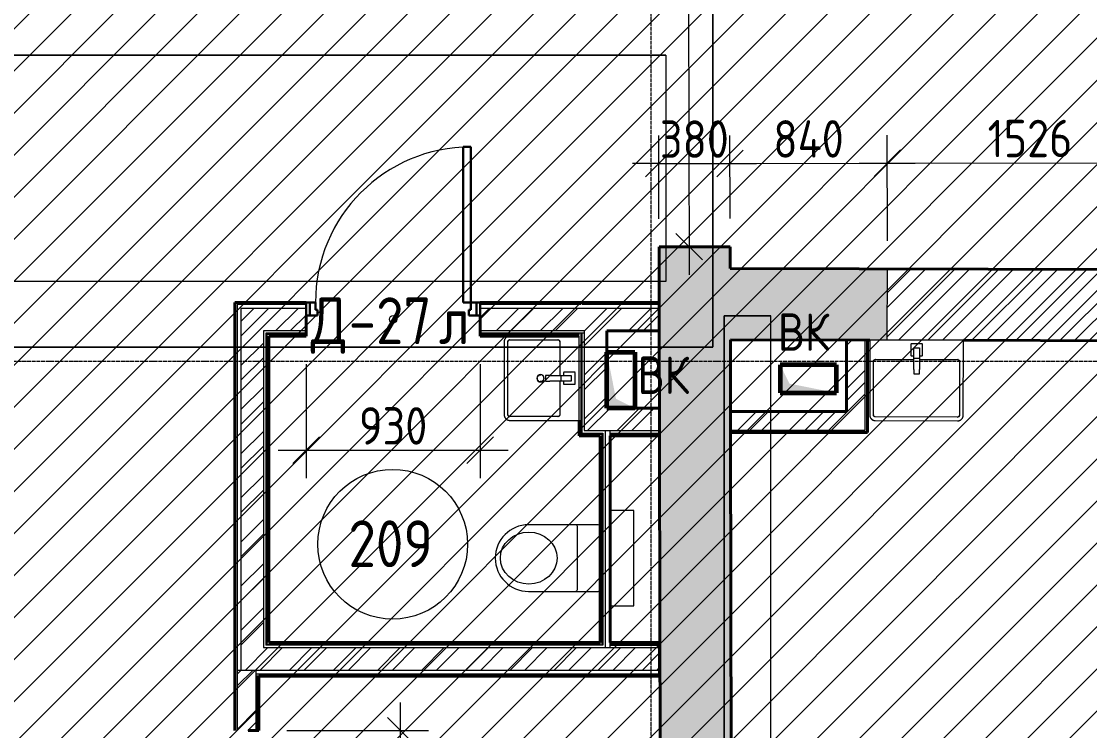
# Model space of a CAD drawing. Header units: millimetres. Extents: x -11886 to 379896, y -8130 to 47743.
# Drawn here: x 112485 to 118193, y 6783 to 10571 of the extents above; entities that cross this region are included whole.
import ezdxf

# ---------------------------------------------------------------- set-up
doc = ezdxf.new("R2010")
doc.units = ezdxf.units.MM
doc.linetypes.add('ADSK_Линия сетки', pattern=[25, 20, -2.5, 0, -2.5])
doc.linetypes.add('ADSK_Сверху', pattern=[4.5, 3, -1.5])
for name, color, linetype, lineweight in [('Аннотация', 7, 'Continuous', 9), ('Каркас', 7, 'Continuous', 18), ('Марки дверей', 7, 'Continuous', 20), ('Марки помещений', 7, 'Continuous', 20), ('Оси', 7, 'Continuous', 9), ('Размеры', 7, 'Continuous', 9), ('Узлы', 7, 'Continuous', 18)]:
    doc.layers.add(name, color=color, linetype=linetype, lineweight=lineweight)
for name, color, linetype, lineweight, true_color in [('Двери', 5, 'Continuous', 18, 0x0000ff), ('Линии', 7, 'Continuous', 9, 0x00a600), ('Обобщенные модели', 5, 'Continuous', 18, 0x0000ff), ('Сантехника', 5, 'Continuous', 18, 0x0000ff), ('Стены внутренние', 5, 'Continuous', 18, 0x0000ff), ('Стены штриховка', 5, 'Continuous', 18, 0x0000ff)]:
    doc.layers.add(name, color=color, linetype=linetype, lineweight=lineweight, true_color=true_color)
doc.styles.add('GOST Common_1', font='GOST_Common.ttf', dxfattribs={"width": 0.9, "height": 200})
doc.styles.add('GOST Common_2', font='GOST_Common.ttf', dxfattribs={"width": 0.9, "height": 250})
doc.dimstyles.new('ADSK_Основной_2_мм_Округление_до_1_мм', dxfattribs={"dimscale": 304.8, "dimtxt": 201.142999, "dimasz": 0.463911, "dimexe": 0.492126, "dimexo": 0.492126, "dimgap": 0.098425, "dimtad": 1, "dimdec": 0, "dimdsep": 46, "dimtxsty": 'GOST Common_1', "dimblk1": 'OBLIQUE', "dimblk2": 'OBLIQUE', "dimsah": 1, "dimcen": 0.09, "dimdle": 0.492126, "dimazin": 2, "dimtfac": 1, "dimtdec": 4, "dimtix": 1, "dimtmove": 0, "dimatfit": 3, "dimfxl": 1, "dimtvp": 1, "dimtolj": 1, "dimtzin": 0, "dimlwd": 20, "dimlwe": 20, "dimarcsym": 2})
pattern_1 = [(45, (108139.4, 150), (-179.605, 179.605), []), (45, (108202.9, 150), (0, 359.21), []), (45, (108075.9, 150), (0, 359.21), [])]
pattern_2 = [(45, (108139.4, 150), (-117.8655, 117.8655), []), (45, (108217.98, 150), (-117.8655, 117.8655), [])]

# ---------------------------------------------------------------- blocks, each defined once
blk = doc.blocks.new('ADSK_БалкаЖБ_Прямоугольная - 250х280мм-845676-02 План 2-го этажа маркировочный')
at = {"layer": 'Каркас', "color": 253, "linetype": 'ADSK_Сверху', "true_color": 0xaaaaaa}
for p, q in [((-3194.7, 125), (-3194.7, -125)), ((-3194.7, 125), (3194.7, 125)), ((3194.7, -125), (3194.7, 125)), ((-3194.7, -125), (3194.7, -125))]:
    blk.add_line(p, q, dxfattribs=at)
at = {"layer": 'Каркас', "color": 253, "linetype": 'ADSK_Сверху', "true_color": 0xb2b2b2}
for p, q in [((-3194.7, -125), (-3194.7, 125)), ((3194.7, 125), (-3194.7, 125)), ((3194.7, 125), (3194.7, -125)), ((-3194.7, -125), (3194.7, -125))]:
    blk.add_line(p, q, dxfattribs=at)
blk = doc.blocks.new('AC_Дверь_Однопольная - Д-27л 930х2200h-2080604-02 План 2-го этажа маркировочный')
at = {"layer": 'Двери', "lineweight": 30}
for p, q in [((415, 920), (375, 920)), ((375, 920), (375, 90)), ((415, 90), (415, 920)), ((-445, 90), (-465, 90)), ((-465, 90), (-465, 20)), ((-415, 90), (-445, 90)), ((-445, 90), (-445, 20)), ((-445, 20), (-445, 90)), ((-415, 50), (-415, 90)), ((375, 90), (415, 90)), ((445, 90), (415, 90)), ((415, 90), (415, 50)), ((445, 20), (445, 90)), ((465, 90), (445, 90)), ((445, 90), (445, 20)), ((465, 20), (465, 90)), ((-465, 20), (-445, 20)), ((-445, 20), (-405, 20)), ((-405, 50), (-415, 50)), ((-405, 20), (-405, 50)), ((415, 50), (405, 50)), ((405, 50), (405, 20)), ((405, 20), (445, 20)), ((445, 20), (465, 20))]:
    blk.add_line(p, q, dxfattribs=at)
at = {"layer": 'Двери'}
blk.add_arc((415, 90), 830, 90, 180, dxfattribs=at)
blk = doc.blocks.new('Parametric_Porcelain_bathroom_sink_20774 - 450х400мм-2098795-02 План 2-го этажа маркировочный')
at = {"layer": 'Сантехника'}
for p, q in [((320, 424), (-70, 424)), ((-70, 404), (320, 404)), ((-100, 394), (-100, 24)), ((-80, 137.2), (-80, 394)), ((330, 394), (330, 137.2)), ((350, 24), (350, 394)), ((140, 203.1), (110, 203.1)), ((110, 203.1), (110, 180.1)), ((140, 203.1), (110, 203.1)), ((110, 120.5), (110, 180.1)), ((140, 180.1), (140, 203.1)), ((140, 180.1), (140, 120.5)), ((110, 127.2), (-70, 127.2)), ((110, 85.5), (110, 120.5)), ((140, 120.5), (110, 120.5)), ((320, 127.2), (140, 127.2)), ((140, 120.5), (140, 85.5)), ((93.2, 105.2), (93.2, 45.6)), ((110, 107.1), (95.1, 107.1)), ((110, 65.5), (110, 85.5)), ((140, 65.5), (110, 65.5)), ((154.6, 107.1), (140, 107.1)), ((140, 85.5), (140, 65.5)), ((156.5, 45.6), (156.5, 105.2)), ((-100, 24), (-95, 24)), ((-95, 24), (-90, 24)), ((-90, 24), (340, 24)), ((94.7, 44.1), (155, 44.1)), ((340, 24), (345, 24)), ((345, 24), (350, 24))]:
    blk.add_line(p, q, dxfattribs=at)
at = {"layer": 'Сантехника', "flags": 128}
for points in [[(-70, 424), (-71.2, 424), (-72.4, 423.9), (-73.6, 423.8), (-74.8, 423.6), (-76, 423.4), (-77.1, 423.1), (-78.3, 422.8), (-79.4, 422.5), (-80.6, 422.1), (-81.7, 421.6), (-82.8, 421.1), (-83.9, 420.6), (-84.9, 420), (-85.9, 419.4), (-86.9, 418.8), (-87.9, 418.1), (-88.9, 417.3), (-89.8, 416.6), (-90.7, 415.7), (-91.5, 414.9), (-92.3, 414), (-93.1, 413.1), (-93.9, 412.2), (-94.6, 411.2), (-95.2, 410.2), (-95.9, 409.2), (-96.5, 408.1), (-97, 407.1), (-97.5, 406), (-98, 404.9), (-98.4, 403.7), (-98.7, 402.6), (-99.1, 401.4), (-99.3, 400.3), (-99.6, 399.1), (-99.7, 397.9), (-99.9, 396.7), (-100, 395.5), (-100, 394.3), (-100, 394)], [(-80, 394), (-80, 394.4), (-80, 394.8), (-79.9, 395.2), (-79.9, 395.6), (-79.8, 396), (-79.7, 396.4), (-79.6, 396.8), (-79.5, 397.1), (-79.4, 397.5), (-79.2, 397.9), (-79, 398.3), (-78.9, 398.6), (-78.7, 399), (-78.5, 399.3), (-78.3, 399.6), (-78, 400), (-77.8, 400.3), (-77.5, 400.6), (-77.2, 400.9), (-77, 401.2), (-76.7, 401.4), (-76.4, 401.7), (-76.1, 402), (-75.7, 402.2), (-75.4, 402.4), (-75.1, 402.6), (-74.7, 402.8), (-74.4, 403), (-74, 403.2), (-73.6, 403.3), (-73.2, 403.5), (-72.9, 403.6), (-72.5, 403.7), (-72.1, 403.8), (-71.7, 403.9), (-71.3, 403.9), (-70.9, 404), (-70.5, 404), (-70.1, 404), (-70, 404)], [(-76, 402), (-76.3, 401.8), (-76.6, 401.5), (-76.9, 401.2), (-77.2, 401), (-77.4, 400.7)], [(-70, 404), (-70.4, 404), (-70.8, 404), (-71.2, 403.9), (-71.6, 403.9)], [(350, 394), (350, 395.2), (349.9, 396.4), (349.8, 397.6), (349.6, 398.8), (349.4, 400), (349.1, 401.1), (348.8, 402.3), (348.5, 403.4), (348.1, 404.6), (347.6, 405.7), (347.1, 406.8), (346.6, 407.9), (346, 408.9), (345.4, 409.9), (344.8, 410.9), (344.1, 411.9), (343.3, 412.9), (342.6, 413.8), (341.7, 414.7), (340.9, 415.5), (340, 416.3), (339.1, 417.1), (338.2, 417.9), (337.2, 418.6), (336.2, 419.2), (335.2, 419.9), (334.1, 420.5), (333.1, 421), (332, 421.5), (330.9, 422), (329.7, 422.4), (328.6, 422.7), (327.4, 423.1), (326.3, 423.3), (325.1, 423.6), (323.9, 423.7), (322.7, 423.9), (321.5, 424), (320.3, 424), (320, 424)], [(321.3, 403.9), (320.9, 404), (320.5, 404), (320.1, 404), (320, 404)], [(320, 404), (320.4, 404), (320.8, 404), (321.2, 403.9), (321.6, 403.9), (322, 403.8), (322.4, 403.7), (322.8, 403.6), (323.1, 403.5), (323.5, 403.4), (323.9, 403.2), (324.3, 403), (324.6, 402.9), (325, 402.7), (325.3, 402.5), (325.6, 402.3), (326, 402), (326.3, 401.8), (326.6, 401.5), (326.9, 401.2), (327.2, 401), (327.4, 400.7), (327.7, 400.4), (328, 400.1), (328.2, 399.7), (328.4, 399.4), (328.6, 399.1), (328.8, 398.7), (329, 398.4), (329.2, 398), (329.3, 397.6), (329.5, 397.2), (329.6, 396.9), (329.7, 396.5), (329.8, 396.1), (329.9, 395.7), (329.9, 395.3), (330, 394.9), (330, 394.5), (330, 394.1), (330, 394)], [(328, 400), (327.8, 400.3), (327.5, 400.6), (327.2, 400.9), (327, 401.2), (326.7, 401.4)], [(-79.9, 395.3), (-80, 394.9), (-80, 394.5), (-80, 394.1), (-80, 394)], [(330, 394), (330, 394.4), (330, 394.8), (329.9, 395.2), (329.9, 395.6)], [(-80, 137.2), (-80, 136.8), (-80, 136.4), (-79.9, 136), (-79.9, 135.6)], [(-70, 127.2), (-70.4, 127.2), (-70.8, 127.2), (-71.2, 127.2), (-71.6, 127.3), (-72, 127.4), (-72.4, 127.5), (-72.8, 127.6), (-73.1, 127.7), (-73.5, 127.8), (-73.9, 128), (-74.3, 128.1), (-74.6, 128.3), (-75, 128.5), (-75.3, 128.7), (-75.6, 128.9), (-76, 129.2), (-76.3, 129.4), (-76.6, 129.7), (-76.9, 129.9), (-77.2, 130.2), (-77.4, 130.5), (-77.7, 130.8), (-78, 131.1), (-78.2, 131.4), (-78.4, 131.8), (-78.6, 132.1), (-78.8, 132.5), (-79, 132.8), (-79.2, 133.2), (-79.3, 133.5), (-79.5, 133.9), (-79.6, 134.3), (-79.7, 134.7), (-79.8, 135.1), (-79.9, 135.5), (-79.9, 135.9), (-80, 136.3), (-80, 136.7), (-80, 137.1), (-80, 137.2)], [(-78, 131.2), (-77.8, 130.9), (-77.5, 130.6), (-77.2, 130.3), (-77, 130), (-76.7, 129.7)], [(-71.3, 127.3), (-70.9, 127.2), (-70.5, 127.2), (-70.1, 127.2), (-70, 127.2)], [(330, 137.2), (330, 136.8), (330, 136.4), (329.9, 136), (329.9, 135.6), (329.8, 135.2), (329.7, 134.8), (329.6, 134.4), (329.5, 134), (329.4, 133.6), (329.2, 133.3), (329, 132.9), (328.9, 132.6), (328.7, 132.2), (328.5, 131.9), (328.3, 131.5), (328, 131.2), (327.8, 130.9), (327.5, 130.6), (327.2, 130.3), (327, 130), (326.7, 129.7), (326.4, 129.5), (326.1, 129.2), (325.7, 129), (325.4, 128.8), (325.1, 128.5), (324.7, 128.4), (324.4, 128.2), (324, 128), (323.6, 127.9), (323.2, 127.7), (322.9, 127.6), (322.5, 127.5), (322.1, 127.4), (321.7, 127.3), (321.3, 127.3), (320.9, 127.2), (320.5, 127.2), (320.1, 127.2), (320, 127.2)], [(320, 127.2), (320.4, 127.2), (320.8, 127.2), (321.2, 127.2), (321.6, 127.3)], [(326, 129.2), (326.3, 129.4), (326.6, 129.7), (326.9, 129.9), (327.2, 130.2), (327.4, 130.5)], [(329.9, 135.9), (330, 136.3), (330, 136.7), (330, 137.1), (330, 137.2)]]:
    blk.add_lwpolyline(points, dxfattribs=at)
at = {"layer": 'Сантехника'}
for centre, radius, start, end in [((125, 230), 20, 0, 180), ((125, 230), 20, 180, 360), ((125, 230), 18.2, 165.1578, 180), ((125, 230), 18.2, 180, 191.3408), ((125, 230), 16.3, 175.3673, 180), ((125, 230), 16.3, 175.3673, 180), ((125, 230), 16.3, 180, 198.6206), ((125, 230), 16.3, 180, 198.6206), ((125, 230), 18.2, 95.8453, 146.6627), ((125, 230), 18.2, 85.131, 94.1833), ((125, 230), 18.2, 52.7593, 62.7191), ((125, 230), 16.3, 36.8749, 45), ((125, 230), 16.3, 36.8749, 45), ((125, 230), 18.2, 45, 49.4056), ((125, 230), 18.2, 28.9833, 39.7338), ((125, 230), 16.3, 0, 18.6206), ((125, 230), 16.3, 0, 18.6206), ((125, 230), 16.3, 355.3673, 360), ((125, 230), 16.3, 355.3673, 360), ((125, 230), 18.2, 345.1578, 360), ((125, 230), 18.2, 0, 11.3408), ((125, 230), 18.2, 208.9833, 219.7338), ((125, 230), 16.3, 216.8749, 225), ((125, 230), 16.3, 216.8749, 225), ((125, 230), 18.2, 225, 229.4056), ((125, 230), 18.2, 232.7593, 242.7191), ((125, 230), 18.2, 265.131, 274.1833), ((125, 230), 18.2, 275.8453, 326.6627), ((95.1, 105.2), 1.87, 90, 180), ((95.1, 105.2), 1.87, 120, 150), ((95.1, 105.2), 1.87, 120, 150), ((95.1, 105.2), 1.87, 120, 150), ((154.6, 105.2), 1.87, 0, 90), ((154.6, 105.2), 1.87, 30, 60), ((154.6, 105.2), 1.87, 30, 60), ((154.6, 105.2), 1.87, 30, 60), ((94.7, 45.6), 1.49, 180, 270), ((155, 45.6), 1.49, 270, 360)]:
    blk.add_arc(centre, radius, start, end, dxfattribs=at)
blk = doc.blocks.new('Parametric_Porcelain_bathroom_sink_20774 - 500х430мм-V217-02 План 2-го этажа маркировочный')
at = {"layer": 'Сантехника'}
for p, q in [((-125, 540), (-125, 140)), ((-105, 253.2), (-105, 540)), ((345, 570), (-95, 570)), ((-95, 550), (345, 550)), ((355, 540), (355, 253.2)), ((375, 140), (375, 540)), ((140, 319.1), (110, 319.1)), ((110, 319.1), (110, 296.1)), ((140, 319.1), (110, 319.1)), ((110, 236.5), (110, 296.1)), ((140, 296.1), (140, 319.1)), ((140, 296.1), (140, 236.5)), ((110, 243.2), (-95, 243.2)), ((110, 201.5), (110, 236.5)), ((140, 236.5), (110, 236.5)), ((345, 243.2), (140, 243.2)), ((140, 236.5), (140, 201.5)), ((93.2, 221.2), (93.2, 161.6)), ((110, 223.1), (95.1, 223.1)), ((110, 181.5), (110, 201.5)), ((140, 181.5), (110, 181.5)), ((154.6, 223.1), (140, 223.1)), ((140, 201.5), (140, 181.5)), ((156.5, 161.6), (156.5, 221.2)), ((-125, 140), (-120, 140)), ((-120, 140), (-115, 140)), ((-115, 140), (365, 140)), ((94.7, 160.1), (155, 160.1)), ((365, 140), (370, 140)), ((370, 140), (375, 140))]:
    blk.add_line(p, q, dxfattribs=at)
at = {"layer": 'Сантехника', "flags": 128}
for points in [[(-95, 570), (-96.2, 570), (-97.4, 569.9), (-98.6, 569.8), (-99.8, 569.6), (-101, 569.4), (-102.1, 569.1), (-103.3, 568.8), (-104.4, 568.5), (-105.6, 568.1), (-106.7, 567.6), (-107.8, 567.1), (-108.9, 566.6), (-109.9, 566), (-110.9, 565.4), (-111.9, 564.8), (-112.9, 564.1), (-113.9, 563.3), (-114.8, 562.6), (-115.7, 561.7), (-116.5, 560.9), (-117.3, 560), (-118.1, 559.1), (-118.9, 558.2), (-119.6, 557.2), (-120.2, 556.2), (-120.9, 555.2), (-121.5, 554.1), (-122, 553.1), (-122.5, 552), (-123, 550.9), (-123.4, 549.7), (-123.7, 548.6), (-124.1, 547.4), (-124.3, 546.3), (-124.6, 545.1), (-124.7, 543.9), (-124.9, 542.7), (-125, 541.5), (-125, 540.3), (-125, 540)], [(-105, 540), (-105, 540.4), (-105, 540.8), (-104.9, 541.2), (-104.9, 541.6), (-104.8, 542), (-104.7, 542.4), (-104.6, 542.8), (-104.5, 543.1), (-104.4, 543.5), (-104.2, 543.9), (-104, 544.3), (-103.9, 544.6), (-103.7, 545), (-103.5, 545.3), (-103.3, 545.6), (-103, 546), (-102.8, 546.3), (-102.5, 546.6), (-102.2, 546.9), (-102, 547.2), (-101.7, 547.4), (-101.4, 547.7), (-101.1, 548), (-100.7, 548.2), (-100.4, 548.4), (-100.1, 548.6), (-99.7, 548.8), (-99.4, 549), (-99, 549.2), (-98.6, 549.3), (-98.2, 549.5), (-97.9, 549.6), (-97.5, 549.7), (-97.1, 549.8), (-96.7, 549.9), (-96.3, 549.9), (-95.9, 550), (-95.5, 550), (-95.1, 550), (-95, 550)], [(-104.9, 541.3), (-105, 540.9), (-105, 540.5), (-105, 540.1), (-105, 540)], [(-101, 548), (-101.3, 547.8), (-101.6, 547.5), (-101.9, 547.2), (-102.2, 547), (-102.4, 546.7)], [(-95, 550), (-95.4, 550), (-95.8, 550), (-96.2, 549.9), (-96.6, 549.9)], [(375, 540), (375, 541.2), (374.9, 542.4), (374.8, 543.6), (374.6, 544.8), (374.4, 546), (374.1, 547.1), (373.8, 548.3), (373.5, 549.4), (373.1, 550.6), (372.6, 551.7), (372.1, 552.8), (371.6, 553.9), (371, 554.9), (370.4, 555.9), (369.8, 556.9), (369.1, 557.9), (368.3, 558.9), (367.6, 559.8), (366.7, 560.7), (365.9, 561.5), (365, 562.3), (364.1, 563.1), (363.2, 563.9), (362.2, 564.6), (361.2, 565.2), (360.2, 565.9), (359.1, 566.5), (358.1, 567), (357, 567.5), (355.9, 568), (354.7, 568.4), (353.6, 568.7), (352.4, 569.1), (351.3, 569.3), (350.1, 569.6), (348.9, 569.7), (347.7, 569.9), (346.5, 570), (345.3, 570), (345, 570)], [(346.3, 549.9), (345.9, 550), (345.5, 550), (345.1, 550), (345, 550)], [(345, 550), (345.4, 550), (345.8, 550), (346.2, 549.9), (346.6, 549.9), (347, 549.8), (347.4, 549.7), (347.8, 549.6), (348.1, 549.5), (348.5, 549.4), (348.9, 549.2), (349.3, 549), (349.6, 548.9), (350, 548.7), (350.3, 548.5), (350.6, 548.3), (351, 548), (351.3, 547.8), (351.6, 547.5), (351.9, 547.2), (352.2, 547), (352.4, 546.7), (352.7, 546.4), (353, 546.1), (353.2, 545.7), (353.4, 545.4), (353.6, 545.1), (353.8, 544.7), (354, 544.4), (354.2, 544), (354.3, 543.6), (354.5, 543.2), (354.6, 542.9), (354.7, 542.5), (354.8, 542.1), (354.9, 541.7), (354.9, 541.3), (355, 540.9), (355, 540.5), (355, 540.1), (355, 540)], [(353, 546), (352.8, 546.3), (352.5, 546.6), (352.2, 546.9), (352, 547.2), (351.7, 547.4)], [(355, 540), (355, 540.4), (355, 540.8), (354.9, 541.2), (354.9, 541.6)], [(-105, 253.2), (-105, 252.8), (-105, 252.4), (-104.9, 252), (-104.9, 251.6)], [(-95, 243.2), (-95.4, 243.2), (-95.8, 243.2), (-96.2, 243.2), (-96.6, 243.3), (-97, 243.4), (-97.4, 243.5), (-97.8, 243.6), (-98.1, 243.7), (-98.5, 243.8), (-98.9, 244), (-99.3, 244.1), (-99.6, 244.3), (-100, 244.5), (-100.3, 244.7), (-100.6, 244.9), (-101, 245.2), (-101.3, 245.4), (-101.6, 245.7), (-101.9, 245.9), (-102.2, 246.2), (-102.4, 246.5), (-102.7, 246.8), (-103, 247.1), (-103.2, 247.4), (-103.4, 247.8), (-103.6, 248.1), (-103.8, 248.5), (-104, 248.8), (-104.2, 249.2), (-104.3, 249.5), (-104.5, 249.9), (-104.6, 250.3), (-104.7, 250.7), (-104.8, 251.1), (-104.9, 251.5), (-104.9, 251.9), (-105, 252.3), (-105, 252.7), (-105, 253.1), (-105, 253.2)], [(-103, 247.2), (-102.8, 246.9), (-102.5, 246.6), (-102.2, 246.3), (-102, 246), (-101.7, 245.7)], [(-96.3, 243.3), (-95.9, 243.2), (-95.5, 243.2), (-95.1, 243.2), (-95, 243.2)], [(355, 253.2), (355, 252.8), (355, 252.4), (354.9, 252), (354.9, 251.6), (354.8, 251.2), (354.7, 250.8), (354.6, 250.4), (354.5, 250), (354.4, 249.6), (354.2, 249.3), (354, 248.9), (353.9, 248.6), (353.7, 248.2), (353.5, 247.9), (353.3, 247.5), (353, 247.2), (352.8, 246.9), (352.5, 246.6), (352.2, 246.3), (352, 246), (351.7, 245.7), (351.4, 245.5), (351.1, 245.2), (350.7, 245), (350.4, 244.8), (350.1, 244.5), (349.7, 244.4), (349.4, 244.2), (349, 244), (348.6, 243.9), (348.2, 243.7), (347.9, 243.6), (347.5, 243.5), (347.1, 243.4), (346.7, 243.3), (346.3, 243.3), (345.9, 243.2), (345.5, 243.2), (345.1, 243.2), (345, 243.2)], [(345, 243.2), (345.4, 243.2), (345.8, 243.2), (346.2, 243.2), (346.6, 243.3)], [(351, 245.2), (351.3, 245.4), (351.6, 245.7), (351.9, 245.9), (352.2, 246.2), (352.4, 246.5)], [(354.9, 251.9), (355, 252.3), (355, 252.7), (355, 253.1), (355, 253.2)]]:
    blk.add_lwpolyline(points, dxfattribs=at)
at = {"layer": 'Сантехника'}
for centre, radius, start, end in [((95.1, 221.2), 1.87, 90, 180), ((95.1, 221.2), 1.87, 120, 150), ((95.1, 221.2), 1.87, 120, 150), ((95.1, 221.2), 1.87, 120, 150), ((154.6, 221.2), 1.87, 0, 90), ((154.6, 221.2), 1.87, 30, 60), ((154.6, 221.2), 1.87, 30, 60), ((154.6, 221.2), 1.87, 30, 60), ((94.7, 161.6), 1.49, 180, 270), ((155, 161.6), 1.49, 270, 360)]:
    blk.add_arc(centre, radius, start, end, dxfattribs=at)
blk = doc.blocks.new('Туалет подвесной-Moderna R-Laufen - 000 White-1870147-02 План 2-го этажа маркировочный')
at = {"layer": 'Обобщенные модели'}
for p, q in [((-53, 409.3), (-53, 37.4)), ((303, 37.4), (303, 409.3)), ((-43.1, 147.8), (293.1, 147.8))]:
    blk.add_line(p, q, dxfattribs=at)
for centre, radius, start, end in [((125, 409.3), 178, 360, 180), ((-43.1, 157.7), 9.89, 180, 270), ((293.1, 157.7), 9.89, 270, 360), ((-43.1, 37.4), 9.89, 180, 270), ((293.1, 37.4), 9.89, 270, 360)]:
    blk.add_arc(centre, radius, start, end, dxfattribs=at)
blk.add_ellipse((125, 408.3), major_axis=(0, 151.6), ratio=0.916517, dxfattribs=at)
at = {"layer": 'Сантехника'}
for p, q in [((-130, -27.5), (-130, -152.5)), ((380, -152.5), (380, -27.5)), ((-130, -152.5), (380, -152.5))]:
    blk.add_line(p, q, dxfattribs=at)
blk = doc.blocks.new('ADSK_Марка_Помещение_ОдноЗначение - Номер-247393-02 План 2-го этажа маркировочный')
at = {"layer": 'Марки помещений'}
blk.add_circle((0, 0), 4, dxfattribs=at)
blk = doc.blocks.new('ADSK_Марка_Дверь - Типоразмер_ADSK_Марка-58376-02 План 2-го этажа маркировочный')
at = {"layer": 'Марки дверей', "lineweight": 9}
blk.add_circle((0, 0), 0.2, dxfattribs=at)
blk = doc.blocks.new('_Oblique')
at = {"color": 0, "linetype": 'ByBlock', "lineweight": -2}
blk.add_line((-0.5, -0.5), (0.5, 0.5), dxfattribs=at)
blk = doc.blocks.new('*D1591')
at = {"layer": 'Defpoints', "color": 0, "transparency": 16777216}
for p in [(113753.3, 6783.4), (114511.1, 6783.4), (113753.3, 5853.4)]:
    blk.add_point(p, dxfattribs=at)
at = {"layer": 'Размеры', "color": 0, "lineweight": 20, "transparency": 16777216}
for p, q in [((114511.1, 5703.4), (114511.1, 6933.4)), ((113903.3, 6783.4), (114661.1, 6783.4)), ((113903.3, 5853.4), (114661.1, 5853.4))]:
    blk.add_line(p, q, dxfattribs=at)
at = {"layer": 'Размеры', "color": 0, "lineweight": 20, "transparency": 16777216, "xscale": 141.4, "yscale": 141.4, "zscale": 141.4}
for p, rotation in [((114511.1, 6783.4), 90), ((114511.1, 5853.4), 270)]:
    blk.add_blockref('_Oblique', p, dxfattribs=dict(at, rotation=rotation))
at = {"layer": 'Размеры', "color": 0, "lineweight": 20, "transparency": 16777216, "insert": (114381.1, 6318.4), "char_height": 200, "width": 454.106, "attachment_point": 5, "rotation": 90, "style": 'GOST Common_1'}
blk.add_mtext('\\A1;930', dxfattribs=at)
blk = doc.blocks.new('*D1592')
at = {"layer": 'Defpoints', "color": 0, "transparency": 16777216}
for p in [(114006.3, 8890.4), (114936.3, 8890.4), (114936.3, 8280.9)]:
    blk.add_point(p, dxfattribs=at)
at = {"layer": 'Размеры', "color": 0, "lineweight": 20, "transparency": 16777216}
for p, q in [((114006.3, 8740.4), (114006.3, 8130.9)), ((114936.3, 8740.4), (114936.3, 8130.9)), ((113856.3, 8280.9), (115086.3, 8280.9))]:
    blk.add_line(p, q, dxfattribs=at)
at = {"layer": 'Размеры', "color": 0, "lineweight": 20, "transparency": 16777216, "xscale": 141.4, "yscale": 141.4, "zscale": 141.4, "rotation": 180}
blk.add_blockref('_Oblique', (114006.3, 8280.9), dxfattribs=at)
at = {"layer": 'Размеры', "color": 0, "lineweight": 20, "transparency": 16777216, "xscale": 141.4, "yscale": 141.4, "zscale": 141.4}
blk.add_blockref('_Oblique', (114936.3, 8280.9), dxfattribs=at)
at = {"layer": 'Размеры', "color": 0, "lineweight": 20, "transparency": 16777216, "insert": (114471.3, 8410.9), "char_height": 200, "width": 454.106, "attachment_point": 5, "style": 'GOST Common_1'}
blk.add_mtext('\\A1;930', dxfattribs=at)
blk = doc.blocks.new('*D1635')
at = {"layer": 'Defpoints', "color": 0, "transparency": 16777216}
for p in [(116271.3, 9812.6), (115892.2, 9367.2), (116272.2, 9368)]:
    blk.add_point(p, dxfattribs=at)
at = {"layer": 'Размеры', "color": 0, "lineweight": 20, "transparency": 16777216}
for p, q in [((115891.9, 9517.2), (115891, 9961.8)), ((116271.9, 9518), (116271, 9962.6)), ((115891.3, 9811.8), (115749.9, 9811.5)), ((115891.3, 9811.8), (116271.3, 9812.6)), ((116271.3, 9812.6), (116412.7, 9812.8))]:
    blk.add_line(p, q, dxfattribs=at)
at = {"layer": 'Размеры', "color": 0, "lineweight": 20, "transparency": 16777216, "xscale": 141.4, "yscale": 141.4, "zscale": 141.4}
for p, rotation in [((115891.3, 9811.8), 0.1124012669376917), ((116271.3, 9812.6), 180.1124012669377)]:
    blk.add_blockref('_Oblique', p, dxfattribs=dict(at, rotation=rotation))
at = {"layer": 'Размеры', "color": 0, "lineweight": 20, "transparency": 16777216, "insert": (116081.1, 9942.2), "char_height": 200, "width": 454.106, "attachment_point": 5, "rotation": 0.1124, "style": 'GOST Common_1'}
blk.add_mtext('\\A1;380', dxfattribs=at)
blk = doc.blocks.new('*D1636')
at = {"layer": 'Defpoints', "color": 0, "transparency": 16777216}
for p in [(117111.7, 9814.2), (116272.2, 9368), (117112.8, 9249)]:
    blk.add_point(p, dxfattribs=at)
at = {"layer": 'Размеры', "color": 0, "lineweight": 20, "transparency": 16777216}
for p, q in [((116271.9, 9518), (116271, 9962.6)), ((117112.5, 9399), (117111.4, 9964.2)), ((116121.3, 9812.3), (117261.7, 9814.5))]:
    blk.add_line(p, q, dxfattribs=at)
at = {"layer": 'Размеры', "color": 0, "lineweight": 20, "transparency": 16777216, "xscale": 141.4, "yscale": 141.4, "zscale": 141.4}
for p, rotation in [((116271.3, 9812.6), 180.1124012669377), ((117111.7, 9814.2), 0.112401266937691)]:
    blk.add_blockref('_Oblique', p, dxfattribs=dict(at, rotation=rotation))
at = {"layer": 'Размеры', "color": 0, "lineweight": 20, "transparency": 16777216, "insert": (116691.2, 9943.4), "char_height": 200, "width": 474.561, "attachment_point": 5, "rotation": 0.1124, "style": 'GOST Common_1'}
blk.add_mtext('\\A1;840', dxfattribs=at)
blk = doc.blocks.new('*D1637')
at = {"layer": 'Defpoints', "color": 0, "transparency": 16777216}
for p in [(118637.6, 9817.2), (117112.8, 9249), (118638.7, 9245)]:
    blk.add_point(p, dxfattribs=at)
at = {"layer": 'Размеры', "color": 0, "lineweight": 20, "transparency": 16777216}
for p, q in [((117112.5, 9399), (117111.4, 9964.2)), ((118638.4, 9395), (118637.3, 9967.2)), ((116961.7, 9813.9), (118787.6, 9817.5))]:
    blk.add_line(p, q, dxfattribs=at)
at = {"layer": 'Размеры', "color": 0, "lineweight": 20, "transparency": 16777216, "xscale": 141.4, "yscale": 141.4, "zscale": 141.4}
for p, rotation in [((117111.7, 9814.2), 180.1124012669377), ((118637.6, 9817.2), 0.112401266937691)]:
    blk.add_blockref('_Oblique', p, dxfattribs=dict(at, rotation=rotation))
at = {"layer": 'Размеры', "color": 0, "lineweight": 20, "transparency": 16777216, "insert": (117874.4, 9945.7), "char_height": 200, "width": 560.473, "attachment_point": 5, "rotation": 0.1124, "style": 'GOST Common_1'}
blk.add_mtext('\\A1;1526', dxfattribs=at)
blk = doc.blocks.new('*D1649')
at = {"layer": 'Defpoints', "color": 0, "transparency": 16777216}
for p in [(116146.5, 12616.8), (116052.9, 9367.5), (116152.9, 9367.7)]:
    blk.add_point(p, dxfattribs=at)
at = {"layer": 'Размеры', "color": 0, "lineweight": 20, "transparency": 16777216}
for p, q in [((116046.3, 12766.6), (116053.2, 9217.5)), ((115996.5, 12616.5), (115896.6, 12616.3)), ((116002.9, 9367.4), (115902.9, 9367.2))]:
    blk.add_line(p, q, dxfattribs=at)
at = {"layer": 'Размеры', "color": 0, "lineweight": 20, "transparency": 16777216, "xscale": 141.4, "yscale": 141.4, "zscale": 141.4}
for p, rotation in [((116046.6, 12616.6), 90.11240126693768), ((116052.9, 9367.5), 270.1124012669377)]:
    blk.add_blockref('_Oblique', p, dxfattribs=dict(at, rotation=rotation))
at = {"layer": 'Размеры', "color": 0, "lineweight": 20, "transparency": 16777216, "insert": (116179.7, 10992.3), "char_height": 200, "width": 625.93, "attachment_point": 5, "rotation": 270.1124, "style": 'GOST Common_1'}
blk.add_mtext('\\A1;3249', dxfattribs=at)

msp = doc.modelspace()

# ---------------------------------------------------------------- hatches: boundary and pattern name
at = {"lineweight": 13, "true_color": 0x636466, "transparency": 33554559}
h = msp.add_hatch(dxfattribs=at)
h.set_pattern_fill('ANSI31', color=251, scale=50)
h.set_pattern_definition([(45, (108139.4, 85026.59), (-112.2532, 112.2532), [])])
h.paths.add_polyline_path([(158072.8, 8682.3), (164353.35, 8682.3), (164172.02, 43909.21), (154172.61, 43909.21), (154172.61, 21084.06), (154859.25, 21054.57), (154861.07, 11328.12), (108910.53, 11328.12), (108910.53, 8679.25), (108429.9, 8679.25), (108429.9, 456.79), (116412.4, 422.02), (116412.4, 2336.48), (127112.04, 2336.48), (127112.04, -2582.57), (139475.8, -2582.57), (139475.8, 2335.74), (150176.33, 2256.79), (150176.33, 300.23), (158072.8, 300.23)])
at = {"layer": 'Стены внутренние', "true_color": 0xc0c0c0}
msp.add_hatch(color=9, dxfattribs=at).paths.add_polyline_path([(115904.9, 2889.13), (116284.9, 2889.88), (116272.19, 9367.96), (115892.19, 9367.21), (115904.85, 2914.57)])
h = msp.add_hatch(color=9, dxfattribs=at)
h.paths.add_polyline_path([(150643.87, 8780.41), (150640, 9160.42), (144072.23, 9177.78), (144072.23, 8797.78), (150641.87, 8780.41)])
h.paths.add_polyline_path([(142571.23, 8801.75), (142572.05, 9181.75), (135507.92, 9200.42), (135507.92, 8820.42), (142541.7, 8801.83)])
h.paths.add_polyline_path([(134006.92, 8824.39), (134007.74, 9204.38), (126996.32, 9222.92), (126996.32, 8842.92), (133964.74, 8824.5)])
h.paths.add_polyline_path([(125495.32, 8846.88), (125496.14, 9226.88), (123737.94, 9231.53), (123736.93, 8851.53), (125345.24, 8847.28)])
h.paths.add_polyline_path([(122236.94, 8855.5), (122237.76, 9235.5), (118638.72, 9245.01), (118638.72, 8865.01), (122211.13, 8855.57)])
h.paths.add_polyline_path([(117111.78, 8869.04), (117111.78, 9249.05), (116272.42, 9251.26), (116273.17, 8871.26), (117048.57, 8869.21)])
at = {"layer": 'Стены внутренние', "lineweight": 9}
h = msp.add_hatch(dxfattribs=at)
h.set_pattern_fill('FP_2', color=256, style=0, pattern_type=2)
h.set_pattern_definition(pattern_2)
h.paths.add_polyline_path([(118637.71, 8865.01), (118637.71, 9245.01), (117112.78, 9249.04), (117111.78, 8869.04), (118399.15, 8865.64)])
h = msp.add_hatch(dxfattribs=at)
h.set_pattern_fill('FP_2', color=256, style=0, pattern_type=2)
h.set_pattern_definition(pattern_2)
h.paths.add_polyline_path([(115492.78, 8918.4), (115492.78, 9038.4), (114936.28, 9038.4), (114936.28, 8918.4), (115464.78, 8918.4)])
h.paths.add_polyline_path([(114006.28, 8918.4), (114006.28, 9038.4), (113658.28, 9038.4), (113658.28, 8918.4), (113951.84, 8918.4)])
h = msp.add_hatch(dxfattribs=at)
h.set_pattern_fill('FP_2', color=256, style=0, pattern_type=2)
h.set_pattern_definition(pattern_2)
h.paths.add_polyline_path([(115893.08, 8918.4), (115892.19, 9038.4), (115492.78, 9038.4), (115492.78, 8918.4), (115892.84, 8918.4)])
h = msp.add_hatch(dxfattribs=at)
h.set_pattern_fill('FP_2', color=256, style=0, pattern_type=2)
h.set_pattern_definition(pattern_2)
h.paths.add_polyline_path([(113778.28, 7226.87), (113778.05, 8918.4), (113658.28, 8918.4), (113658.28, 7226.87), (113738.28, 7226.87)])
h = msp.add_hatch(dxfattribs=at)
h.set_pattern_fill('FP_2', color=256, style=0, pattern_type=2)
h.set_pattern_definition(pattern_2)
h.paths.add_polyline_path([(115540.16, 8505.39), (115612.78, 8505.39), (115612.78, 8918.4), (115492.78, 8918.4), (115492.78, 8505.39)])
h = msp.add_hatch(dxfattribs=at)
h.set_pattern_fill('FP_1', color=256, style=0, pattern_type=2)
h.set_pattern_definition(pattern_1)
h.paths.add_polyline_path([(116993.83, 8387.79), (116993.83, 8869.36), (116893.83, 8869.04), (116893.83, 8387.79)])
h = msp.add_hatch(dxfattribs=at)
h.set_pattern_fill('FP_2', color=256, style=0, pattern_type=2)
h.set_pattern_definition(pattern_2)
h.paths.add_polyline_path([(115894.12, 8385.39), (115893.89, 8505.39), (115492.78, 8505.39), (115492.78, 8385.39), (115893.89, 8385.39)])
h = msp.add_hatch(dxfattribs=at)
h.set_pattern_fill('FP_1', color=256, style=0, pattern_type=2)
h.set_pattern_definition(pattern_1)
h.paths.add_polyline_path([(116893.83, 8387.79), (116893.83, 8487.79), (116273.92, 8487.79), (116274.12, 8387.79), (116810.82, 8387.79)])
h = msp.add_hatch(dxfattribs=at)
h.set_pattern_fill('FP_2', color=256, style=0, pattern_type=2)
h.set_pattern_definition(pattern_2)
h.paths.add_polyline_path([(115895.53, 7106.87), (115895.53, 7226.87), (113658.28, 7226.87), (113658.28, 7106.87), (115892.19, 7106.87)])
h = msp.add_hatch(dxfattribs=at)
h.set_pattern_fill('FP_1', color=256, style=0, pattern_type=2)
h.set_pattern_definition(pattern_1)
h.paths.add_polyline_path([(113663.28, 4537.85), (113738.28, 4537.85), (113738.28, 5853.4), (113638.28, 5853.4), (113638.28, 4537.85)])
h.paths.add_polyline_path([(113738.28, 6783.4), (113738.28, 7106.87), (113638.28, 7106.87), (113638.28, 6783.4), (113696.28, 6783.4)])
at = {"layer": 'Узлы', "true_color": 0x808080}
for points in [[(115662.28, 8505.39), (115762.78, 8505.39), (115662.28, 8554.88), (115612.78, 8805.39), (115612.78, 8505.39), (115631.77, 8505.39)], [(116810.82, 8586.99), (116839.74, 8586.99), (116589.24, 8636.49), (116539.74, 8736.99), (116539.74, 8586.99), (116589.24, 8586.99)]]:
    msp.add_hatch(color=8, dxfattribs=at).paths.add_polyline_path(points)

# ---------------------------------------------------------------- linework, layer by layer
at = {"layer": 'Каркас', "color": 253, "linetype": 'ADSK_Сверху', "true_color": 0xb2b2b2}
for p, q in [((116179.11, 9181.79), (116179.11, 12912.02)), ((108761.68, 10391.1), (115929.11, 10391.1)), ((115929.11, 10391.1), (115929.11, 9181.79)), ((115929.11, 9181.79), (108636.68, 9181.79)), ((116179.11, 8831.79), (116179.11, 9181.79)), ((108636.68, 8831.79), (116179.11, 8831.79))]:
    msp.add_line(p, q, dxfattribs=at)
at = {"layer": 'Каркас', "color": 253, "linetype": 'ADSK_Сверху', "true_color": 0xaaaaaa}
for p, q in [((116179.11, 12912.02), (116179.11, 9181.79)), ((115929.11, 10391.1), (108761.68, 10391.1)), ((115929.11, 10391.1), (115929.11, 9181.79)), ((115929.11, 9181.79), (108636.68, 9181.79)), ((116179.11, 9181.79), (116179.11, 8831.79)), ((116179.11, 8831.79), (108636.68, 8831.79))]:
    msp.add_line(p, q, dxfattribs=at)
at = {"layer": 'Линии', "lineweight": 60}
for p, q in [((115612.78, 8805.39), (115762.78, 8805.39)), ((115612.78, 8505.39), (115612.78, 8805.39)), ((115762.78, 8805.39), (115762.78, 8505.39)), ((116539.74, 8736.99), (116539.74, 8586.99)), ((116839.74, 8736.99), (116539.74, 8736.99)), ((116839.74, 8586.99), (116839.74, 8736.99)), ((116539.74, 8586.99), (116839.74, 8586.99)), ((115762.78, 8505.39), (115612.78, 8505.39))]:
    msp.add_line(p, q, dxfattribs=at)
at = {"layer": 'Оси', "linetype": 'ADSK_Линия сетки'}
for p, q in [((115849.31, -5917.65), (115849.31, 21818.8)), ((97053.17, 8756.79), (165281.12, 8756.79))]:
    msp.add_line(p, q, dxfattribs=at)
at = {"layer": 'Стены внутренние', "color": 18, "lineweight": 40, "true_color": 0x000000}
for p, q in [((116272.19, 9367.96), (115892.19, 9367.21)), ((115892.19, 9367.21), (115892.78, 9070.4)), ((116272.42, 9251.26), (116272.19, 9367.96)), ((118638.72, 9245.01), (116272.42, 9251.26)), ((114006.28, 9070.4), (113626.28, 9070.4)), ((113626.28, 9070.4), (113626.28, 6783.4)), ((115892.78, 9070.4), (114936.28, 9070.4)), ((115892.78, 9068.4), (115901.65, 4549.85)), ((114006.28, 8890.4), (114006.28, 9000.4)), ((114936.28, 9000.4), (114936.28, 8890.4)), ((115612.78, 8505.39), (115612.78, 8918.4)), ((115612.78, 8918.4), (115893.08, 8918.4)), ((113806.28, 8890.4), (114006.28, 8890.4)), ((113806.28, 7254.87), (113806.28, 8890.4)), ((114936.28, 8890.4), (115464.78, 8890.4)), ((116274.14, 8377.79), (116273.17, 8871.26)), ((116273.17, 8871.26), (117003.83, 8869.33)), ((116893.83, 8869.62), (116893.83, 8487.79)), ((117005.83, 8375.79), (117005.83, 8869.32)), ((117005.83, 8869.32), (117019, 8869.29)), ((117518.66, 8867.97), (118637.71, 8865.01)), ((115893.89, 8505.39), (115612.78, 8505.39)), ((116893.83, 8487.79), (116273.92, 8487.79)), ((115464.78, 8440.57), (115464.78, 8357.39)), ((115464.78, 8357.39), (115576.77, 8357.39)), ((115576.77, 8357.39), (115576.77, 7254.87)), ((115631.77, 8357.39), (115894.18, 8357.39)), ((115631.77, 7254.87), (115631.77, 8357.39)), ((116274.14, 8375.79), (117005.83, 8375.79)), ((116284.9, 2889.88), (116274.14, 8375.79)), ((115576.77, 7254.87), (113806.28, 7254.87)), ((115895.53, 7254.87), (115631.77, 7254.87)), ((115895.53, 7074.87), (115895.53, 7254.87)), ((113753.28, 7074.87), (115895.53, 7074.87)), ((113753.28, 6783.4), (113753.28, 7074.87)), ((113696.28, 6783.4), (113753.28, 6783.4))]:
    msp.add_line(p, q, dxfattribs=at)
at = {"layer": 'Стены внутренние', "color": 18, "true_color": 0x000000}
msp.add_line((117111.78, 8869.04), (117112.78, 9249.04), dxfattribs=at)
at = {"layer": 'Стены штриховка'}
for p, q in [((114006.28, 9068.4), (113626.28, 9068.4)), ((113626.28, 9058.4), (113628.28, 9058.4)), ((113628.28, 9070.4), (113628.28, 7076.87)), ((114006.28, 9058.4), (113638.28, 9058.4)), ((113638.28, 9058.4), (113638.28, 6783.4)), ((114006.28, 9038.4), (113658.28, 9038.4)), ((113658.28, 9038.4), (113658.28, 7106.87)), ((115464.78, 9068.4), (114936.28, 9068.4)), ((115473.78, 9058.4), (114936.28, 9058.4)), ((115892.84, 9038.4), (114936.28, 9038.4)), ((115464.78, 9068.4), (115464.78, 9070.4)), ((115892.78, 9068.4), (115473.78, 9068.4)), ((115892.8, 9058.4), (115479.78, 9058.4)), ((115892.78, 9068.4), (115892.78, 9070.4)), ((114006.28, 8918.4), (113778.28, 8918.4)), ((113778.28, 8918.4), (113778.28, 7226.87)), ((114006.28, 8905.4), (113791.28, 8905.4)), ((113791.28, 8905.4), (113791.28, 7239.87)), ((115492.78, 8918.4), (114936.28, 8918.4)), ((115492.78, 8905.4), (114936.28, 8905.4)), ((115464.78, 8899.4), (115464.78, 8905.4)), ((115473.78, 8905.4), (115473.78, 8366.39)), ((115479.78, 8905.4), (115479.78, 8372.39)), ((115492.78, 8918.4), (115492.78, 8385.39)), ((114006.28, 8899.4), (113797.28, 8899.4)), ((113797.28, 8899.4), (113797.28, 7245.87)), ((115464.78, 8899.4), (114936.28, 8899.4)), ((116993.83, 8387.79), (116993.83, 8869.36)), ((117005.83, 8869.32), (117003.83, 8869.33)), ((117003.83, 8375.79), (117003.83, 8869.33)), ((115473.78, 8366.39), (115585.77, 8366.39)), ((115479.78, 8372.39), (115591.77, 8372.39)), ((115492.78, 8385.39), (115894.12, 8385.39)), ((115585.77, 8366.39), (115585.77, 7239.87)), ((115591.77, 8372.39), (115591.77, 7239.87)), ((115604.77, 8385.39), (115604.77, 7226.87)), ((115631.77, 8357.39), (115631.77, 8385.39)), ((115631.77, 8372.39), (115894.15, 8372.39)), ((115631.77, 8366.39), (115894.16, 8366.39)), ((116274.12, 8387.79), (116993.83, 8387.79)), ((116274.14, 8377.79), (116274.14, 8375.79)), ((116274.14, 8377.79), (117005.83, 8377.79)), ((116993.83, 8377.79), (116993.83, 8375.79)), ((115576.77, 7239.87), (115576.77, 7254.87)), ((115631.77, 7226.87), (115631.77, 7254.87)), ((113778.28, 7226.87), (115895.53, 7226.87)), ((115591.77, 7239.87), (113791.28, 7239.87)), ((113797.28, 7245.87), (115576.77, 7245.87)), ((115631.77, 7245.87), (115895.53, 7245.87)), ((115631.77, 7239.87), (115895.53, 7239.87)), ((113628.28, 7086.87), (113626.28, 7086.87)), ((113638.28, 7106.87), (115895.53, 7106.87)), ((113738.28, 7106.87), (113738.28, 6783.4)), ((113738.28, 7086.87), (115895.53, 7086.87)), ((113628.28, 7074.87), (113626.28, 7074.87)), ((113628.28, 7074.87), (113628.28, 6783.4)), ((113738.28, 7076.87), (115895.53, 7076.87)), ((113753.28, 7074.87), (113738.28, 7074.87)), ((113744.28, 7074.87), (113744.28, 6783.4))]:
    msp.add_line(p, q, dxfattribs=at)

# ---------------------------------------------------------------- block references
at = {"layer": 'Двери'}
msp.add_blockref('AC_Дверь_Однопольная - Д-27л 930х2200h-2080604-02 План 2-го этажа маркировочный', (114471.28, 8980.4), dxfattribs=at)
at = {"layer": 'Каркас', "color": 253, "linetype": 'ADSK_Сверху', "true_color": 0xaaaaaa, "rotation": 89.99999999999991}
msp.add_blockref('ADSK_БалкаЖБ_Прямоугольная - 250х280мм-845676-02 План 2-го этажа маркировочный', (116365.34, 5804.73), dxfattribs=at)
at = {"layer": 'Марки дверей', "xscale": 99.99999999999993, "yscale": 99.99999999999993, "zscale": 99.99999999999993}
msp.add_blockref('ADSK_Марка_Дверь - Типоразмер_ADSK_Марка-58376-02 План 2-го этажа маркировочный', (114471.28, 8980.4), dxfattribs=at)
at = {"layer": 'Марки помещений', "xscale": 99.99999999999993, "yscale": 99.99999999999993, "zscale": 99.99999999999993}
msp.add_blockref('ADSK_Марка_Помещение_ОдноЗначение - Номер-247393-02 План 2-го этажа маркировочный', (114468.87, 7778.65), dxfattribs=at)
at = {"layer": 'Сантехника'}
for name, p, rotation in [('Parametric_Porcelain_bathroom_sink_20774 - 450х400мм-2098795-02 План 2-го этажа маркировочный', (115488.78, 8540.4), 89.9999999999999), ('Parametric_Porcelain_bathroom_sink_20774 - 500х430мм-V217-02 План 2-го этажа маркировочный', (117394.2, 9008.3), 179.8485505277053), ('Туалет подвесной-Moderna R-Laufen - 000 White-1870147-02 План 2-го этажа маркировочный', (115604.27, 7579.87), 89.9999999999999)]:
    msp.add_blockref(name, p, dxfattribs=dict(at, rotation=rotation))

# ---------------------------------------------------------------- texts
at = {"layer": 'Аннотация', "char_height": 200, "width": 360.7594, "attachment_point": 1, "style": 'GOST Common_2'}
for insert in [(116527.11, 9011.9), (115777.71, 8781.48)]:
    msp.add_mtext('ВК', dxfattribs=dict(at, insert=insert))
at = {"layer": 'Марки дверей', "lineweight": 9, "char_height": 250, "attachment_point": 1, "style": 'GOST Common_1'}
for s, insert, width in [('\\fGOST Common|b0|i0|c204|p34|;\\W.9;Д', (114031.45, 9097.41), 245.3164), ('-27', (114233.85, 9097.41), 584.4302), ('\\fGOST Common|b0|i0|c204|p34|;\\W.9;л', (114716.06, 9097.41), 194.8101)]:
    msp.add_mtext(s, dxfattribs=dict(at, insert=insert, width=width))
at = {"layer": 'Марки помещений', "lineweight": 9, "insert": (114232.61, 7906.37), "char_height": 250, "width": 584.4302, "attachment_point": 1, "style": 'GOST Common_1'}
msp.add_mtext('209', dxfattribs=at)

# ---------------------------------------------------------------- dimensions: what is measured, and where the dimension line sits
at = {"layer": 'Размеры', "lineweight": 20}
for base, p1, p2, angle, override, picture, middle in [((116052.93, 9367.52), (116146.54, 12616.81), (116152.91, 9367.72), 270.1124, {"dimpost": '<>', "dimfxl": 3249.09076}, '*D1649', (116179.74, 10992.32)), ((116271.32, 9812.56), (115892.19, 9367.21), (116272.19, 9367.96), 0.1124, {"dimpost": '<>', "dimfxl": 380}, '*D1635', (116081.07, 9942.19)), ((117111.67, 9814.21), (116272.19, 9367.96), (117112.78, 9249.04), 0.1124, {"dimpost": '<>', "dimfxl": 848.955768}, '*D1636', (116691.24, 9943.38)), ((118637.59, 9817.2), (117112.78, 9249.04), (118638.72, 9245.01), 0.1124, {"dimpost": '<>', "dimfxl": 1525.940245}, '*D1637', (117874.38, 9945.71)), ((114511.15, 6783.4), (113753.28, 5853.4), (113753.28, 6783.4), 90, {"dimpost": '<>', "dimfxl": 930}, '*D1591', (114381.15, 6318.4))]:
    dim = msp.add_linear_dim(base=base, p1=p1, p2=p2, angle=angle, dimstyle='ADSK_Основной_2_мм_Округление_до_1_мм', override=override, dxfattribs=at)
    dim.commit()
    dim.dimension.update_dxf_attribs({"geometry": picture, "text_midpoint": middle})
dim = msp.add_linear_dim(base=(114936.28, 8280.9), p1=(114006.28, 8890.4), p2=(114936.28, 8890.4), dimstyle='ADSK_Основной_2_мм_Округление_до_1_мм', override={"dimpost": '<>', "dimfxl": 930}, dxfattribs=at)
dim.commit()
dim.dimension.update_dxf_attribs({"geometry": '*D1592', "text_midpoint": (114471.28, 8410.9)})

doc.saveas('drawing.dxf')
